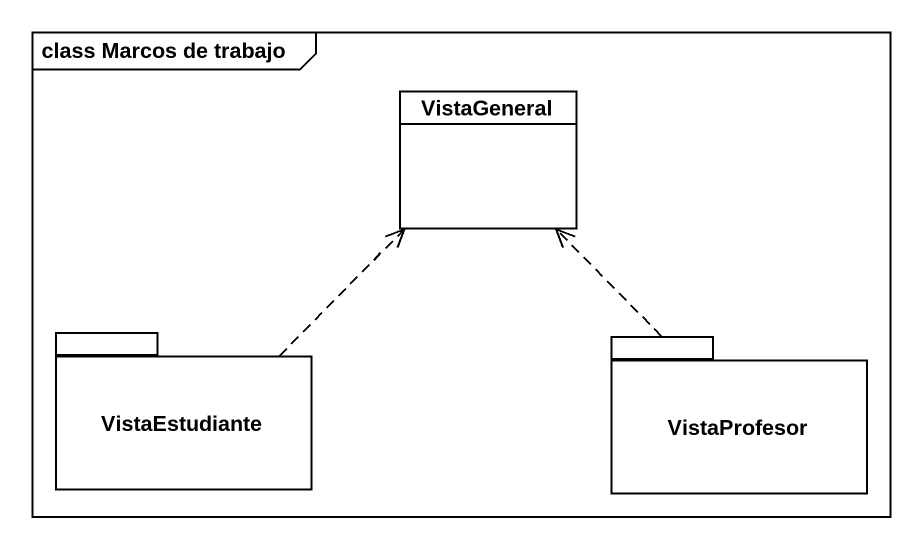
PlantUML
@startuml
mainframe class Marcos de trabajo
hide circle
hide empty members
class VistaGeneral
package VistaEstudiante {
}
package VistaProfesor {
}
VistaEstudiante .up.> VistaGeneral
VistaProfesor .up.> VistaGeneral
@enduml
